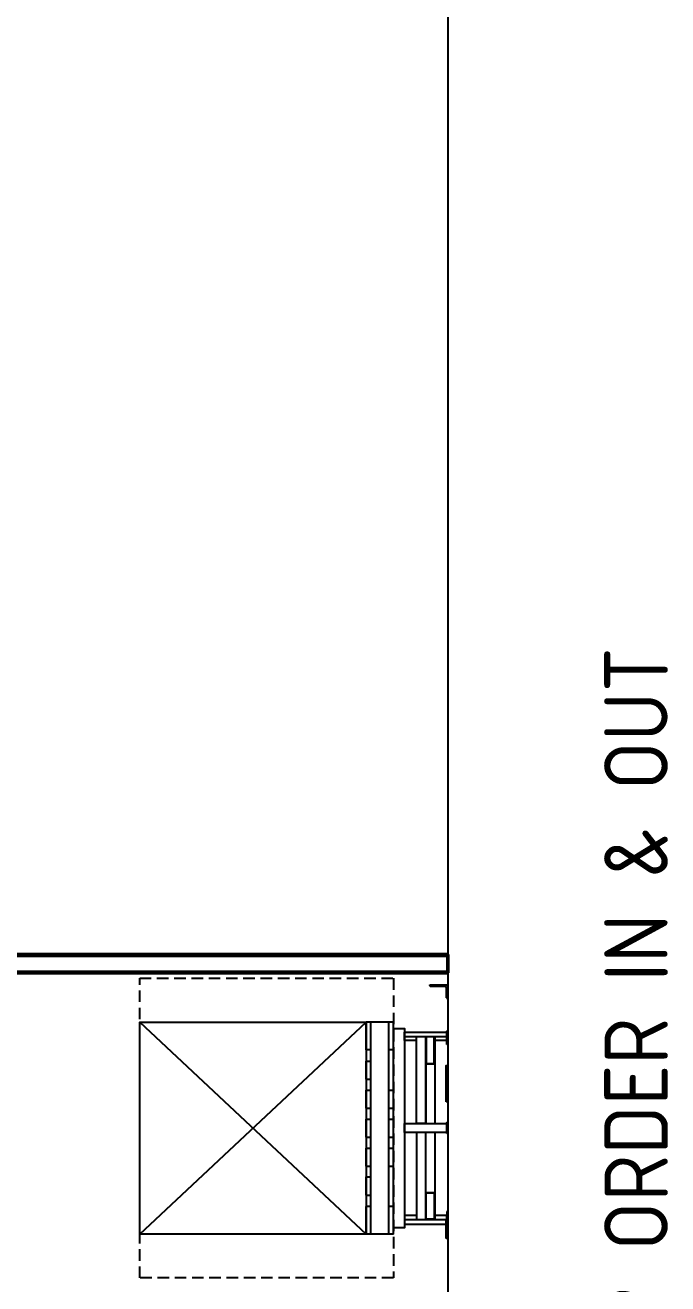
# Model space of a CAD drawing. Header units: millimetres. Extents: x -677815 to 476396, y -125373 to 39000.
# Drawn here: x 399600 to 403145, y -36480 to -29531 of the extents above; entities that cross this region are included whole.
import ezdxf

# ---------------------------------------------------------------- set-up
doc = ezdxf.new("R2010")
doc.units = ezdxf.units.MM
for name, pattern in [('Xref Rapid Pick$0$AM_ISO02W050', [7.5, 6, -1.5]), ('Xref Rapid Pick$0$AM_ISO02W050x2', [3.75, 3, -0.75]), ('Xref Rapid Pick$0$AM_ISO08W050x2', [9, 6, -0.75, 1.5, -0.75]), ('Xref Rapid Pick$0$HIDDEN', [9.525, 6.35, -3.175])]:
    doc.linetypes.add(name, pattern=pattern)
for name, color, linetype, lineweight in [('AM_BOR', 4, 'Continuous', 25), ('Xref Rapid Pick$0$Dims', 7, 'Continuous', 50), ('Xref Rapid Pick$0$S Cont 2.5', 7, 'Continuous', 50), ('Xref Rapid Pick$0$S Hidden', 9, 'Xref Rapid Pick$0$AM_ISO02W050', 25)]:
    doc.layers.add(name, color=color, linetype=linetype, lineweight=lineweight)
doc.layers.add('Xref Rapid Pick$0$B', color=4, linetype='Continuous')
doc.layers.add('Xref Rapid Pick$0$Repack', color=131, linetype='Continuous')
doc.styles.add('Xref Rapid Pick$0$ACISOTS', font='isocp.shx', dxfattribs={"height": 1})

# ---------------------------------------------------------------- blocks, each defined once
blk = doc.blocks.new('Xref Rapid Pick$0$column 100x100x5')
at = {"layer": 'Xref Rapid Pick$0$S Cont 2.5'}
for p, q in [((-50, 0), (-50, -3395)), ((50, 0), (-50, 0)), ((50, -3395), (50, 0)), ((-50, -3395), (50, -3395))]:
    blk.add_line(p, q, dxfattribs=at)
at = {"layer": 'Xref Rapid Pick$0$S Hidden', "linetype": 'Xref Rapid Pick$0$AM_ISO02W050x2', "lineweight": 50}
for p, q in [((-46, 0), (-46, -3395)), ((46, -3395), (46, 0))]:
    blk.add_line(p, q, dxfattribs=at)
blk = doc.blocks.new('Xref Rapid Pick$0$chep_pallet_side')
for p, q in [((0, 150), (152.5, 150)), ((0, 0), (0, 150)), ((152.5, 125), (152.5, 150)), ((215, 150), (315, 150)), ((215, 150), (215, 125)), ((315, 150), (315, 125)), ((375, 150), (475, 150)), ((375, 150), (375, 125)), ((475, 150), (475, 125)), ((535, 150), (635, 150)), ((535, 150), (535, 125)), ((635, 150), (635, 125)), ((695, 150), (795, 150)), ((695, 150), (695, 125)), ((795, 150), (795, 125)), ((855, 150), (955, 150)), ((855, 150), (855, 125)), ((955, 150), (955, 125)), ((1017.5, 150), (1170, 150)), ((1017.5, 125), (1017.5, 150)), ((1170, 0), (1170, 150)), ((0, 125), (1170, 125)), ((0, 25), (1170, 25)), ((0, 0), (152.5, 0)), ((152.5, 0), (152.5, 25)), ((375, 25), (375, 0)), ((375, 0), (475, 0)), ((475, 25), (475, 0)), ((535, 25), (535, 0)), ((535, 0), (635, 0)), ((635, 25), (635, 0)), ((695, 25), (695, 0)), ((695, 0), (795, 0)), ((795, 25), (795, 0)), ((1017.5, 0), (1017.5, 25)), ((1017.5, 0), (1170, 0))]:
    blk.add_line(p, q)
blk = doc.blocks.new('Xref Rapid Pick$0$floor angle sect')
for p, q in [((824399.3, 791152.3), (824399.3, 791231.5)), ((824404.3, 791236.5), (824407.1, 791236.5)), ((824407.1, 791236.5), (824407.1, 791136.5)), ((824332.1, 791136.5), (824332.1, 791139.3)), ((824407.1, 791136.5), (824332.1, 791136.5)), ((824337.1, 791144.3), (824391.3, 791144.3)), ((824407.1, 791186.5), (824399.3, 791186.5))]:
    blk.add_line(p, q)
at = {"linetype": 'Xref Rapid Pick$0$AM_ISO08W050x2', "lineweight": 50}
blk.add_line((824367.1, 791130.4), (824367.1, 791150.4), dxfattribs=at)
blk.add_lwpolyline([(824375.1, 791144.3), (824359.1, 791144.3), (824359.1, 791136.5), (824375.1, 791136.5)], close=True)
for centre, radius, start, end in [((824404.3, 791231.5), 5, 90, 180), ((824337.1, 791139.3), 5, 90, 180), ((824391.3, 791152.3), 8, 270, 0)]:
    blk.add_arc(centre, radius, start, end)
blk = doc.blocks.new('Xref Rapid Pick')
for p, q in [((400231.6, -36205.2), (401481.6, -35035.2)), ((400231.6, -35035.2), (401481.6, -36205.2)), ((401691.6, -35115.2), (401926.6, -35115.2)), ((401926.6, -35115.9), (401931.6, -35115.9)), ((401809.1, -35265.2), (401859.1, -35265.2)), ((401809.1, -35975.2), (401859.1, -35975.2)), ((401691.6, -36125.2), (401926.6, -36125.2)), ((401926.6, -36124.5), (401931.6, -36124.5))]:
    blk.add_line(p, q)
at = {"linetype": 'Xref Rapid Pick$0$HIDDEN', "ltscale": 10}
blk.add_lwpolyline([(400231.6, -36447.7), (400231.6, -34792.7), (401631.6, -34792.7), (401631.6, -36447.7)], close=True, dxfattribs=at)
for points in [[(400231.6, -36205.2), (400231.6, -35035.2), (401481.6, -35035.2), (401481.6, -36205.2)], [(401631.6, -36170.2), (401631.6, -35070.2), (401691.6, -35070.2), (401691.6, -36170.2)], [(401926.6, -35159.2), (401926.6, -35085.9), (401931.6, -35085.9), (401931.6, -35159.2)], [(401809.1, -35115.2), (401809.1, -35595.2), (401759.1, -35595.2), (401759.1, -35115.2)], [(401812.1, -35117.3), (401812.1, -35263.1), (401856.1, -35263.1), (401856.1, -35117.3)], [(401921.6, -35475.2), (401921.6, -35275.2), (401931.6, -35275.2), (401931.6, -35475.2)], [(401691.6, -35645.2), (401691.6, -35595.2), (401926.6, -35595.2), (401926.6, -35645.2)], [(401809.1, -36125.2), (401809.1, -35645.2), (401759.1, -35645.2), (401759.1, -36125.2)], [(401926.6, -35650.2), (401926.6, -35590.2), (401931.6, -35590.2), (401931.6, -35650.2)], [(401812.1, -36123.1), (401812.1, -35977.3), (401856.1, -35977.3), (401856.1, -36123.1)], [(401921.6, -36230.2), (401921.6, -36130.2), (401931.6, -36130.2), (401931.6, -36230.2)], [(401926.6, -36081.2), (401926.6, -36154.5), (401931.6, -36154.5), (401931.6, -36081.2)]]:
    blk.add_lwpolyline(points, close=True)
for points in [[(401759.1, -35136.9), (401691.6, -35136.9), (401691.6, -35090.2), (401926.6, -35090.2), (401926.6, -35136.9), (401859.1, -35136.9)], [(401809.1, -35595.2), (401809.1, -35115.2), (401859.1, -35115.2), (401859.1, -35595.2)], [(401859.1, -35645.2), (401859.1, -36125.2), (401809.1, -36125.2), (401809.1, -35645.2)], [(401759.1, -36103.5), (401691.6, -36103.5), (401691.6, -36150.2), (401926.6, -36150.2), (401926.6, -36103.5), (401859.1, -36103.5)]]:
    blk.add_lwpolyline(points)
at = {"layer": 'Xref Rapid Pick$0$B'}
blk.add_line((401931.6, -7882.2), (401931.6, -65187.8), dxfattribs=at)
at = {"rotation": 90}
blk.add_blockref('Xref Rapid Pick$0$chep_pallet_side', (401631.6, -36205.2), dxfattribs=at)
at = {"layer": 'Xref Rapid Pick$0$B', "rotation": 90}
blk.add_blockref('Xref Rapid Pick$0$column 100x100x5', (398536.6, -34712.7), dxfattribs=at)
at = {"layer": 'Xref Rapid Pick$0$Repack', "rotation": 90}
blk.add_blockref('Xref Rapid Pick$0$floor angle sect', (1193068, -859237.3), dxfattribs=at)
at = {"layer": 'Xref Rapid Pick$0$Dims', "color": 40, "insert": (402969.6, -34990.5), "char_height": 350, "width": 8202.944, "attachment_point": 5, "rotation": 90, "style": 'Xref Rapid Pick$0$ACISOTS'}
blk.add_mtext('RP ORDER IN & OUT', dxfattribs=at)

msp = doc.modelspace()

# ---------------------------------------------------------------- block references
at = {"layer": 'AM_BOR'}
msp.add_blockref('Xref Rapid Pick', (0, 0), dxfattribs=at)

doc.saveas('drawing.dxf')
